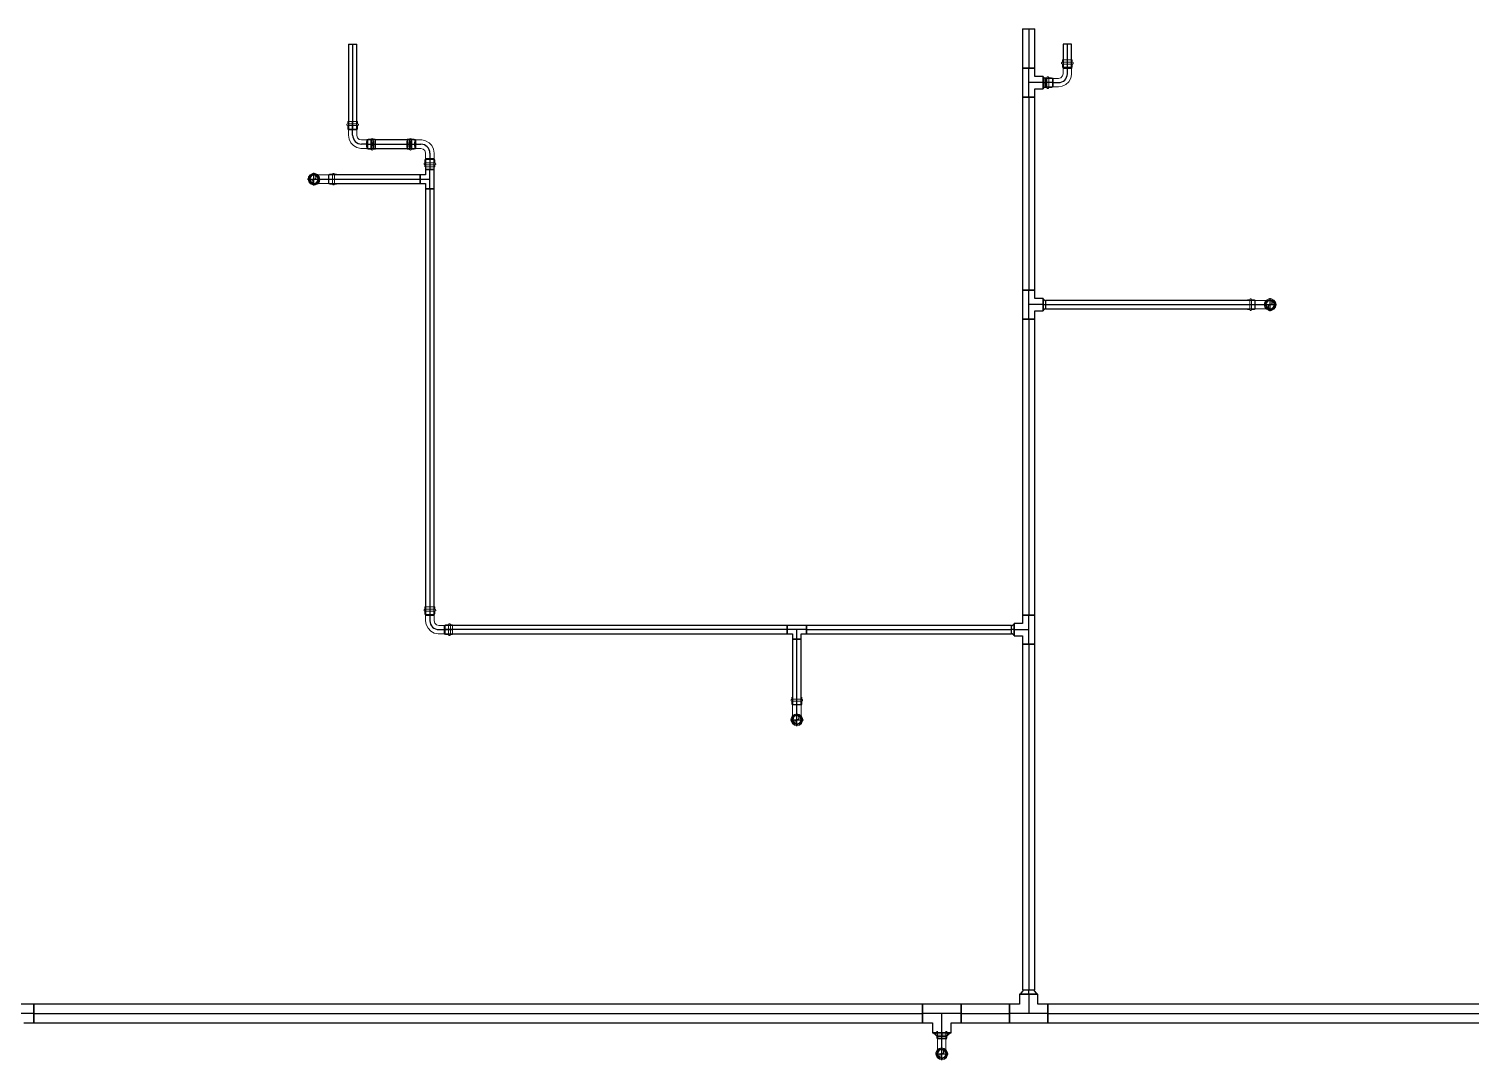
# Model space of a CAD drawing. Header units: inches. Extents: x -3326 to -5, y 8 to 1238.
# Drawn here: x -2577.8 to -2353.8, y 318.7 to 479 of the extents above; entities that cross this region are included whole.
import ezdxf

# ---------------------------------------------------------------- set-up
doc = ezdxf.new("R2010")
doc.units = ezdxf.units.IN
doc.header["$MEASUREMENT"] = 0
doc.layers.add('P-PIPE', color=3, linetype='Continuous', lineweight=9)
doc.layers.add('X - REF - FP', color=7, linetype='Continuous', true_color=0xb90000)

# ---------------------------------------------------------------- blocks, each defined once
blk = doc.blocks.new('Victaulic-VicPress316-Elbow 90-45deg Style P568_P571 - Standard-V1-THIRD LEVEL')
at = {"layer": 'P-PIPE'}
for p, q in [((-0.77, 3.52), (-0.77, 3.18)), ((0.77, 3.52), (-0.77, 3.52)), ((-0.77, 3.52), (0.77, 3.52)), ((-0.77, 3.18), (0.77, 3.18)), ((0.77, 3.18), (-0.77, 3.18)), ((-0.77, 2.89), (-0.77, 2.44)), ((-0.77, 2.89), (0.77, 2.89)), ((0.77, 2.89), (-0.77, 2.89)), ((-0.66, 3.52), (-0.66, 2.22)), ((-0.66, 3.52), (0.66, 3.52)), ((0.66, 3.52), (-0.66, 3.52)), ((-0.66, 2.33), (-0.66, 1.39)), ((0, 2.33), (-0.66, 2.33)), ((-0.66, 2.33), (0, 2.33)), ((0, 2.33), (0.66, 2.33)), ((0.66, 2.33), (0, 2.33)), ((0, 1.39), (0, 2.33)), ((0.66, 2.22), (0.66, 3.52)), ((0.66, 1.39), (0.66, 2.33)), ((0.77, 3.18), (0.77, 3.52)), ((0.77, 2.44), (0.77, 2.89)), ((-3.18, 0.77), (-3.52, 0.77)), ((-3.52, 0.77), (-3.52, -0.77)), ((-3.52, -0.77), (-3.52, 0.77)), ((-2.22, 0.66), (-3.52, 0.66)), ((-3.52, -0.66), (-3.52, 0.66)), ((-3.52, 0.66), (-3.52, -0.66)), ((-3.18, -0.77), (-3.18, 0.77)), ((-3.18, 0.77), (-3.18, -0.77)), ((-2.44, 0.77), (-2.89, 0.77)), ((-2.89, -0.77), (-2.89, 0.77)), ((-2.89, 0.77), (-2.89, -0.77)), ((-1.39, 0.66), (-2.33, 0.66)), ((-2.33, 0), (-2.33, 0.66)), ((-2.33, 0.66), (-2.33, 0)), ((-2.22, -0.66), (-2.22, 0.66)), ((-2.22, 0.66), (-2.22, -0.66)), ((-0.66, 2.22), (0.66, 2.22)), ((0.66, 2.22), (-0.66, 2.22)), ((-3.52, -0.66), (-2.22, -0.66)), ((-3.52, -0.77), (-3.18, -0.77)), ((-2.89, -0.77), (-2.44, -0.77)), ((-2.33, 0), (-2.33, -0.66)), ((-2.33, -0.66), (-2.33, 0)), ((-1.39, 0), (-2.33, 0)), ((-2.33, -0.66), (-1.39, -0.66))]:
    blk.add_line(p, q, dxfattribs=at)
at = {"layer": 'P-PIPE', "flags": 128}
for points in [[(-0.77, 2.89), (-0.89, 2.96), (-0.9, 3.1), (-0.79, 3.18), (-0.77, 3.18)], [(0.77, 3.18), (0.67, 3.18), (0.42, 3.18), (0.07, 3.18), (-0.3, 3.18), (-0.6, 3.18), (-0.75, 3.18), (-0.77, 3.18)], [(-0.77, 3.18), (-0.67, 3.18), (-0.42, 3.18), (-0.07, 3.18), (0.3, 3.18), (0.6, 3.18), (0.75, 3.18), (0.77, 3.18)], [(-0.77, 2.89), (-0.67, 2.89), (-0.42, 2.89), (-0.07, 2.89), (0.3, 2.89), (0.6, 2.89), (0.75, 2.89), (0.77, 2.89)], [(0.77, 2.89), (0.67, 2.89), (0.42, 2.89), (0.07, 2.89), (-0.3, 2.89), (-0.6, 2.89), (-0.75, 2.89), (-0.77, 2.89)], [(-0.66, 2.22), (-0.77, 2.41), (-0.77, 2.44)], [(0.77, 2.44), (0.68, 2.24), (0.66, 2.22)], [(0.77, 3.18), (0.89, 3.11), (0.9, 2.98), (0.79, 2.89), (0.77, 2.89)], [(-3.18, 0.77), (-3.11, 0.89), (-2.98, 0.9), (-2.89, 0.79), (-2.89, 0.77)], [(-3.18, 0.77), (-3.18, 0.67), (-3.18, 0.42), (-3.18, 0.07), (-3.18, -0.3), (-3.18, -0.6), (-3.18, -0.75), (-3.18, -0.77)], [(-3.18, -0.77), (-3.18, -0.67), (-3.18, -0.42), (-3.18, -0.07), (-3.18, 0.3), (-3.18, 0.6), (-3.18, 0.75), (-3.18, 0.77)], [(-2.89, -0.77), (-2.89, -0.67), (-2.89, -0.42), (-2.89, -0.07), (-2.89, 0.3), (-2.89, 0.6), (-2.89, 0.75), (-2.89, 0.77)], [(-2.89, 0.77), (-2.89, 0.67), (-2.89, 0.42), (-2.89, 0.07), (-2.89, -0.3), (-2.89, -0.6), (-2.89, -0.75), (-2.89, -0.77)], [(-2.44, 0.77), (-2.24, 0.68), (-2.22, 0.66)], [(-0.66, 1.39), (-0.75, 1.04), (-1, 0.77), (-1.35, 0.66), (-1.39, 0.66)], [(-1.39, -0.66), (-0.78, -0.56), (-0.23, -0.29), (0.22, 0.13), (0.53, 0.67), (0.65, 1.27), (0.66, 1.39)], [(-2.89, -0.77), (-2.96, -0.89), (-3.1, -0.9), (-3.18, -0.79), (-3.18, -0.77)], [(-2.22, -0.66), (-2.41, -0.77), (-2.44, -0.77)]]:
    blk.add_lwpolyline(points, dxfattribs=at)
at = {"layer": 'P-PIPE'}
blk.add_arc((-1.39, 1.39), 1.39, 270, 0, dxfattribs=at)
blk = doc.blocks.new('Victaulic-VicPress316-Elbow 90-45deg Style P568_P571 - Standard-523083-THIRD LEVEL')
at = {"layer": 'P-PIPE'}
for p, q in [((-3177.63, 1234.85), (-3177.63, 1234.85)), ((-3177.63, 1233.46), (-3177.63, 1234.85)), ((-3178.39, 1232.42), (-3178.39, 1231.96)), ((-3178.28, 1233.46), (-3178.28, 1232.52)), ((-3178.28, 1232.63), (-3178.28, 1231.33)), ((-3178.28, 1232.52), (-3177.63, 1232.52)), ((-3177.63, 1232.52), (-3178.28, 1232.52)), ((-3177.63, 1233.46), (-3177.63, 1232.52)), ((-3177.63, 1232.63), (-3177.63, 1232.63)), ((-3177.63, 1232.63), (-3177.63, 1232.63)), ((-3177.63, 1232.52), (-3176.97, 1232.52)), ((-3176.97, 1232.52), (-3177.63, 1232.52)), ((-3176.97, 1232.52), (-3176.97, 1233.46)), ((-3176.97, 1231.33), (-3176.97, 1232.63)), ((-3176.86, 1231.96), (-3176.86, 1232.42)), ((-3178.39, 1231.67), (-3178.39, 1231.33)), ((-3177.63, 1231.96), (-3177.63, 1231.96)), ((-3177.63, 1231.96), (-3177.63, 1231.96)), ((-3177.63, 1231.67), (-3177.63, 1231.67)), ((-3177.63, 1231.67), (-3177.63, 1231.67)), ((-3177.63, 1231.33), (-3177.63, 1231.33)), ((-3177.63, 1231.33), (-3177.63, 1231.33)), ((-3177.63, 1231.33), (-3177.63, 1231.33)), ((-3177.63, 1231.33), (-3177.63, 1231.33)), ((-3176.86, 1231.33), (-3176.86, 1231.67))]:
    blk.add_line(p, q, dxfattribs=at)
at = {"layer": 'P-PIPE', "flags": 128}
for points in [[(-3177.63, 1235.77), (-3178.02, 1235.67), (-3178.34, 1235.42), (-3178.52, 1235.05), (-3178.51, 1234.64), (-3178.32, 1234.27), (-3178, 1234.02), (-3177.63, 1233.94)], [(-3177.63, 1235.62), (-3177.99, 1235.53), (-3178.27, 1235.28), (-3178.39, 1234.92), (-3178.33, 1234.55), (-3178.1, 1234.25), (-3177.76, 1234.1), (-3177.63, 1234.09)], [(-3178.28, 1234.85), (-3178.28, 1234.76), (-3178.28, 1234.5), (-3178.28, 1234.09), (-3178.28, 1233.61), (-3178.28, 1233.46)], [(-3177.63, 1233.94), (-3177.23, 1234.04), (-3176.91, 1234.29), (-3176.73, 1234.66), (-3176.74, 1235.07), (-3176.93, 1235.44), (-3177.25, 1235.69), (-3177.63, 1235.77)], [(-3177.63, 1234.09), (-3177.26, 1234.18), (-3176.98, 1234.43), (-3176.86, 1234.79), (-3176.92, 1235.16), (-3177.15, 1235.46), (-3177.49, 1235.61), (-3177.63, 1235.62)], [(-3176.97, 1233.46), (-3176.97, 1233.96), (-3176.97, 1234.39), (-3176.97, 1234.7), (-3176.97, 1234.85), (-3176.97, 1234.85)], [(-3178.39, 1232.42), (-3178.3, 1232.62), (-3178.28, 1232.63)], [(-3176.97, 1232.63), (-3176.86, 1232.44), (-3176.86, 1232.42)], [(-3178.39, 1231.67), (-3178.51, 1231.74), (-3178.52, 1231.88), (-3178.41, 1231.96), (-3178.39, 1231.96)], [(-3178.39, 1231.96), (-3178.3, 1231.96), (-3178.05, 1231.96), (-3177.69, 1231.96), (-3177.63, 1231.96)], [(-3177.63, 1231.96), (-3177.99, 1231.96), (-3178.27, 1231.96), (-3178.39, 1231.96), (-3178.39, 1231.96)], [(-3178.39, 1231.67), (-3178.3, 1231.67), (-3178.05, 1231.67), (-3177.69, 1231.67), (-3177.63, 1231.67)], [(-3177.63, 1231.67), (-3177.99, 1231.67), (-3178.27, 1231.67), (-3178.39, 1231.67), (-3178.39, 1231.67)], [(-3176.86, 1231.96), (-3176.95, 1231.96), (-3177.2, 1231.96), (-3177.56, 1231.96), (-3177.63, 1231.96)], [(-3177.63, 1231.96), (-3177.26, 1231.96), (-3176.98, 1231.96), (-3176.86, 1231.96), (-3176.86, 1231.96)], [(-3176.86, 1231.67), (-3176.95, 1231.67), (-3177.2, 1231.67), (-3177.56, 1231.67), (-3177.63, 1231.67)], [(-3177.63, 1231.67), (-3177.26, 1231.67), (-3176.98, 1231.67), (-3176.86, 1231.67), (-3176.86, 1231.67)], [(-3176.86, 1231.96), (-3176.74, 1231.9), (-3176.73, 1231.76), (-3176.84, 1231.67), (-3176.86, 1231.67)]]:
    blk.add_lwpolyline(points, dxfattribs=at)
at = {"layer": 'P-PIPE'}
for radius, start, end in [(0.766, 90, 270), (0.766, 90, 270), (0.766, 90, 270), (0.658, 90, 270), (0.657, 90, 270), (0.658, 90, 180), (0.658, 180, 270), (0.767, 270, 90), (0.767, 270, 90), (0.767, 270, 90), (0.658, 270, 90), (0.658, 270, 90), (0.658, 0, 90), (0.658, 270, 0)]:
    blk.add_arc((-3177.63, 1234.85), radius, start, end, dxfattribs=at)
blk = doc.blocks.new('Victaulic-VicPress316-Elbow 90-45deg Style P568_P571 - Standard-V2-THIRD LEVEL')
at = {"layer": 'P-PIPE'}
for p, q in [((-3203.05, 732.49), (-3203.05, 732.49)), ((-3203.05, 732.49), (-3203.05, 731.1)), ((-3203.7, 731.1), (-3203.7, 730.16)), ((-3203.7, 730.27), (-3203.7, 728.97)), ((-3203.05, 731.1), (-3203.05, 730.16)), ((-3203.05, 730.27), (-3203.05, 730.27)), ((-3203.05, 730.27), (-3203.05, 730.27)), ((-3202.39, 730.16), (-3202.39, 731.1)), ((-3202.39, 728.97), (-3202.39, 730.27)), ((-3203.81, 730.05), (-3203.81, 729.6)), ((-3203.81, 729.31), (-3203.81, 728.97)), ((-3203.05, 730.16), (-3203.7, 730.16)), ((-3203.7, 730.16), (-3203.05, 730.16)), ((-3202.39, 730.16), (-3203.05, 730.16)), ((-3203.05, 730.16), (-3202.39, 730.16)), ((-3203.05, 729.6), (-3203.05, 729.6)), ((-3203.05, 729.6), (-3203.05, 729.6)), ((-3203.05, 729.31), (-3203.05, 729.31)), ((-3203.05, 729.31), (-3203.05, 729.31)), ((-3203.05, 728.97), (-3203.05, 728.97)), ((-3203.05, 728.97), (-3203.05, 728.97)), ((-3203.05, 728.97), (-3203.05, 728.97)), ((-3203.05, 728.97), (-3203.05, 728.97)), ((-3202.28, 729.6), (-3202.28, 730.05)), ((-3202.28, 728.97), (-3202.28, 729.31))]:
    blk.add_line(p, q, dxfattribs=at)
at = {"layer": 'P-PIPE', "flags": 128}
for points in [[(-3203.05, 733.4), (-3203.45, 733.31), (-3203.76, 733.05), (-3203.94, 732.68), (-3203.93, 732.27), (-3203.75, 731.91), (-3203.42, 731.66), (-3203.05, 731.58)], [(-3203.05, 733.26), (-3203.41, 733.16), (-3203.69, 732.91), (-3203.81, 732.56), (-3203.75, 732.19), (-3203.52, 731.89), (-3203.18, 731.74), (-3203.05, 731.72)], [(-3203.7, 732.49), (-3203.7, 732.4), (-3203.7, 732.13), (-3203.7, 731.73), (-3203.7, 731.24), (-3203.7, 731.1)], [(-3203.05, 731.58), (-3202.65, 731.67), (-3202.33, 731.93), (-3202.15, 732.3), (-3202.16, 732.71), (-3202.35, 733.07), (-3202.67, 733.32), (-3203.05, 733.4)], [(-3203.05, 731.72), (-3202.68, 731.82), (-3202.41, 732.07), (-3202.28, 732.42), (-3202.34, 732.79), (-3202.57, 733.09), (-3202.91, 733.24), (-3203.05, 733.26)], [(-3202.39, 731.1), (-3202.39, 731.6), (-3202.39, 732.03), (-3202.39, 732.34), (-3202.39, 732.48), (-3202.39, 732.49)], [(-3203.81, 730.05), (-3203.72, 730.25), (-3203.7, 730.27)], [(-3202.39, 730.27), (-3202.28, 730.08), (-3202.28, 730.05)], [(-3203.81, 729.31), (-3203.93, 729.38), (-3203.94, 729.51), (-3203.83, 729.6), (-3203.81, 729.6)], [(-3203.81, 729.6), (-3203.72, 729.6), (-3203.47, 729.6), (-3203.11, 729.6), (-3203.05, 729.6)], [(-3203.05, 729.6), (-3203.41, 729.6), (-3203.69, 729.6), (-3203.81, 729.6), (-3203.81, 729.6)], [(-3203.81, 729.31), (-3203.72, 729.31), (-3203.47, 729.31), (-3203.11, 729.31), (-3203.05, 729.31)], [(-3203.05, 729.31), (-3203.41, 729.31), (-3203.69, 729.31), (-3203.81, 729.31), (-3203.81, 729.31)], [(-3202.28, 729.6), (-3202.37, 729.6), (-3202.62, 729.6), (-3202.98, 729.6), (-3203.05, 729.6)], [(-3203.05, 729.6), (-3202.68, 729.6), (-3202.41, 729.6), (-3202.28, 729.6), (-3202.28, 729.6)], [(-3202.28, 729.31), (-3202.37, 729.31), (-3202.62, 729.31), (-3202.98, 729.31), (-3203.05, 729.31)], [(-3203.05, 729.31), (-3202.68, 729.31), (-3202.41, 729.31), (-3202.28, 729.31), (-3202.28, 729.31)], [(-3202.28, 729.6), (-3202.16, 729.53), (-3202.15, 729.39), (-3202.26, 729.31), (-3202.28, 729.31)]]:
    blk.add_lwpolyline(points, dxfattribs=at)
at = {"layer": 'P-PIPE'}
for radius, start, end in [(0.767, 90, 270), (0.767, 90, 270), (0.767, 90, 270), (0.658, 90, 270), (0.658, 90, 270), (0.658, 90, 180), (0.658, 180, 270), (0.766, 270, 90), (0.766, 270, 90), (0.766, 270, 90), (0.658, 270, 90), (0.657, 270, 90), (0.658, 0, 90), (0.658, 270, 0)]:
    blk.add_arc((-3203.05, 732.49), radius, start, end, dxfattribs=at)
blk = doc.blocks.new('Victaulic-VicPress316-Elbow 90-45deg Style P568_P571 - Standard-1244383-THIRD LEVEL')
at = {"layer": 'P-PIPE'}
for p, q in [((-2533.5, 455.64), (-2533.5, 455.64)), ((-2533.5, 455.64), (-2532.11, 455.64)), ((-2531.17, 456.29), (-2532.11, 456.29)), ((-2532.11, 455.64), (-2531.17, 455.64)), ((-2532.11, 454.98), (-2531.17, 454.98)), ((-2529.98, 456.29), (-2531.28, 456.29)), ((-2531.28, 455.64), (-2531.28, 455.64)), ((-2531.28, 455.64), (-2531.28, 455.64)), ((-2531.28, 454.98), (-2529.98, 454.98)), ((-2531.17, 455.64), (-2531.17, 456.29)), ((-2531.17, 456.29), (-2531.17, 455.64)), ((-2531.17, 454.98), (-2531.17, 455.64)), ((-2531.17, 455.64), (-2531.17, 454.98)), ((-2530.61, 456.4), (-2531.06, 456.4)), ((-2531.06, 454.87), (-2530.61, 454.87)), ((-2530.61, 455.64), (-2530.61, 455.64)), ((-2530.61, 455.64), (-2530.61, 455.64)), ((-2529.98, 456.4), (-2530.32, 456.4)), ((-2530.32, 455.64), (-2530.32, 455.64)), ((-2530.32, 455.64), (-2530.32, 455.64)), ((-2530.32, 454.87), (-2529.98, 454.87)), ((-2529.98, 455.64), (-2529.98, 455.64)), ((-2529.98, 455.64), (-2529.98, 455.64)), ((-2529.98, 455.64), (-2529.98, 455.64)), ((-2529.98, 455.64), (-2529.98, 455.64))]:
    blk.add_line(p, q, dxfattribs=at)
at = {"layer": 'P-PIPE', "flags": 128}
for points in [[(-2532.59, 455.64), (-2532.68, 456.03), (-2532.94, 456.35), (-2533.31, 456.53), (-2533.72, 456.52), (-2534.08, 456.33), (-2534.33, 456.01), (-2534.41, 455.64)], [(-2534.41, 455.64), (-2534.32, 455.24), (-2534.06, 454.92), (-2533.69, 454.74), (-2533.28, 454.75), (-2532.92, 454.94), (-2532.67, 455.26), (-2532.59, 455.64)], [(-2532.73, 455.64), (-2532.83, 456), (-2533.08, 456.28), (-2533.43, 456.4), (-2533.8, 456.34), (-2534.1, 456.11), (-2534.25, 455.77), (-2534.27, 455.64)], [(-2534.27, 455.64), (-2534.17, 455.27), (-2533.92, 454.99), (-2533.57, 454.87), (-2533.2, 454.93), (-2532.9, 455.16), (-2532.75, 455.5), (-2532.73, 455.64)], [(-2532.11, 456.29), (-2532.61, 456.29), (-2533.04, 456.29), (-2533.35, 456.29), (-2533.49, 456.29), (-2533.5, 456.29)], [(-2533.5, 454.98), (-2533.41, 454.98), (-2533.14, 454.98), (-2532.74, 454.98), (-2532.25, 454.98), (-2532.11, 454.98)], [(-2531.28, 456.29), (-2531.09, 456.4), (-2531.06, 456.4)], [(-2531.06, 454.87), (-2531.26, 454.96), (-2531.28, 454.98)], [(-2530.61, 456.4), (-2530.54, 456.52), (-2530.4, 456.53), (-2530.32, 456.42), (-2530.32, 456.4)], [(-2530.61, 456.4), (-2530.61, 456.31), (-2530.61, 456.06), (-2530.61, 455.7), (-2530.61, 455.64)], [(-2530.61, 455.64), (-2530.61, 456), (-2530.61, 456.28), (-2530.61, 456.4), (-2530.61, 456.4)], [(-2530.61, 454.87), (-2530.61, 454.96), (-2530.61, 455.21), (-2530.61, 455.57), (-2530.61, 455.64)], [(-2530.61, 455.64), (-2530.61, 455.27), (-2530.61, 454.99), (-2530.61, 454.87), (-2530.61, 454.87)], [(-2530.32, 454.87), (-2530.39, 454.75), (-2530.52, 454.74), (-2530.61, 454.85), (-2530.61, 454.87)], [(-2530.32, 456.4), (-2530.32, 456.31), (-2530.32, 456.06), (-2530.32, 455.7), (-2530.32, 455.64)], [(-2530.32, 455.64), (-2530.32, 456), (-2530.32, 456.28), (-2530.32, 456.4), (-2530.32, 456.4)], [(-2530.32, 454.87), (-2530.32, 454.96), (-2530.32, 455.21), (-2530.32, 455.57), (-2530.32, 455.64)], [(-2530.32, 455.64), (-2530.32, 455.27), (-2530.32, 454.99), (-2530.32, 454.87), (-2530.32, 454.87)]]:
    blk.add_lwpolyline(points, dxfattribs=at)
at = {"layer": 'P-PIPE'}
for radius, start, end in [(0.767, 0, 180), (0.767, 0, 180), (0.767, 0, 180), (0.767, 180, 0), (0.767, 180, 0), (0.767, 180, 0), (0.658, 0, 180), (0.658, 0, 180), (0.658, 90, 180), (0.658, 180, 0), (0.658, 180, 0), (0.658, 180, 270), (0.658, 0, 90), (0.658, 270, 0)]:
    blk.add_arc((-2533.5, 455.64), radius, start, end, dxfattribs=at)
blk = doc.blocks.new('Victaulic-VicPress316-Elbow 90-45deg Style P568_P571 - Standard-V5-THIRD LEVEL')
at = {"layer": 'P-PIPE'}
for p, q in [((-2528.27, 464.59), (-2528.27, 464.25)), ((-2528.27, 464.25), (-2528.26, 464.25)), ((-2528.26, 463.96), (-2528.27, 463.96)), ((-2528.27, 463.96), (-2528.27, 463.51)), ((-2526.74, 464.59), (-2528.26, 464.59)), ((-2528.26, 464.59), (-2526.74, 464.59)), ((-2528.26, 464.25), (-2526.74, 464.25)), ((-2526.74, 464.25), (-2528.26, 464.25)), ((-2528.26, 463.96), (-2526.74, 463.96)), ((-2526.74, 463.96), (-2528.26, 463.96)), ((-2528.16, 464.59), (-2528.16, 463.29)), ((-2528.16, 464.59), (-2526.84, 464.59)), ((-2526.84, 464.59), (-2528.16, 464.59)), ((-2526.84, 463.29), (-2526.84, 464.59)), ((-2526.73, 464.25), (-2526.74, 464.25)), ((-2526.74, 463.96), (-2526.73, 463.96)), ((-2526.73, 464.25), (-2526.73, 464.59)), ((-2526.73, 463.51), (-2526.73, 463.96)), ((-2528.16, 463.4), (-2528.16, 462.47)), ((-2527.45, 463.4), (-2528.16, 463.4)), ((-2528.16, 463.4), (-2527.55, 463.4)), ((-2528.16, 463.29), (-2526.84, 463.29)), ((-2526.84, 463.29), (-2528.16, 463.29)), ((-2527.55, 463.4), (-2526.84, 463.4)), ((-2527.5, 462.47), (-2527.5, 463.4)), ((-2526.84, 463.4), (-2527.45, 463.4)), ((-2526.84, 462.47), (-2526.84, 463.4)), ((-2525.18, 461.73), (-2526.11, 461.73)), ((-2523.99, 461.73), (-2525.29, 461.73)), ((-2524.62, 461.84), (-2525.07, 461.84)), ((-2523.99, 461.84), (-2524.33, 461.84)), ((-2526.11, 461.07), (-2525.18, 461.07)), ((-2526.11, 460.42), (-2525.18, 460.42)), ((-2525.29, 460.42), (-2523.99, 460.42)), ((-2525.07, 460.31), (-2524.62, 460.31)), ((-2524.33, 460.31), (-2523.99, 460.31))]:
    blk.add_line(p, q, dxfattribs=at)
at = {"layer": 'P-PIPE', "flags": 128}
for points in [[(-2528.27, 463.96), (-2528.39, 464.03), (-2528.4, 464.17), (-2528.29, 464.25), (-2528.27, 464.25)], [(-2526.74, 464.25), (-2526.86, 464.25), (-2527.13, 464.25), (-2527.5, 464.25), (-2527.86, 464.25), (-2528.14, 464.25), (-2528.26, 464.25), (-2528.27, 464.25)], [(-2528.27, 463.96), (-2528.17, 463.96), (-2527.92, 463.96), (-2527.57, 463.96), (-2527.2, 463.96), (-2526.9, 463.96), (-2526.75, 463.96), (-2526.74, 463.96)], [(-2528.26, 464.25), (-2528.14, 464.25), (-2527.87, 464.25), (-2527.5, 464.25), (-2527.14, 464.25), (-2526.86, 464.25), (-2526.74, 464.25), (-2526.73, 464.25)], [(-2526.73, 463.96), (-2526.83, 463.96), (-2527.08, 463.96), (-2527.43, 463.96), (-2527.8, 463.96), (-2528.1, 463.96), (-2528.25, 463.96), (-2528.26, 463.96)], [(-2526.73, 464.25), (-2526.61, 464.19), (-2526.6, 464.05), (-2526.71, 463.96), (-2526.73, 463.96)], [(-2528.16, 463.29), (-2528.27, 463.48), (-2528.27, 463.51)], [(-2528.16, 462.47), (-2528.06, 461.85), (-2527.79, 461.3), (-2527.37, 460.85), (-2526.83, 460.55), (-2526.23, 460.42), (-2526.11, 460.42)], [(-2526.73, 463.51), (-2526.82, 463.31), (-2526.84, 463.29)], [(-2526.11, 461.73), (-2526.46, 461.82), (-2526.73, 462.07), (-2526.84, 462.42), (-2526.84, 462.47)], [(-2525.07, 461.84), (-2525.25, 461.78), (-2525.29, 461.73)], [(-2524.47, 461.98), (-2524.59, 461.93), (-2524.63, 461.86), (-2524.65, 461.76), (-2524.67, 461.57), (-2524.68, 461.26), (-2524.68, 460.89), (-2524.67, 460.59), (-2524.65, 460.4), (-2524.64, 460.31), (-2524.62, 460.27), (-2524.6, 460.23), (-2524.47, 460.16)], [(-2524.47, 460.16), (-2524.36, 460.21), (-2524.32, 460.29), (-2524.3, 460.39), (-2524.28, 460.58), (-2524.27, 460.88), (-2524.27, 461.26), (-2524.28, 461.56), (-2524.3, 461.74), (-2524.31, 461.84), (-2524.32, 461.87), (-2524.35, 461.92), (-2524.47, 461.98)], [(-2525.07, 460.31), (-2525.25, 460.37), (-2525.29, 460.42)]]:
    blk.add_lwpolyline(points, dxfattribs=at)
at = {"layer": 'P-PIPE'}
for centre, major_axis, ratio, start_param, end_param in [((-2526.11, 462.47), (0, 1.39), 0.996546, 1.570796, 3.141593), ((-2525.29, 461.07), (0, 0.657), 0.083045, 0, 3.141593), ((-2525.29, 461.07), (0, 0.658), 0.083045, 3.141593, 6.283185), ((-2525.18, 461.07), (0, 0.658), 0.083045, 0, 1.570796), ((-2525.18, 461.07), (0, 0.658), 0.083045, 4.712389, 6.283185), ((-2524.62, 461.07), (0, 0.766), 0.083045, 0, 3.141593), ((-2524.62, 461.07), (0, 0.767), 0.083045, 3.141593, 6.283185), ((-2524.33, 461.07), (0, 0.766), 0.083045, 0, 3.141593), ((-2524.33, 461.07), (0, 0.767), 0.083045, 3.141593, 6.283185), ((-2523.99, 461.07), (0, 0.767), 0.083045, 0, 3.141593), ((-2523.99, 461.07), (0, 0.657), 0.083045, 0, 3.141593), ((-2523.99, 461.07), (0, 0.766), 0.083045, 3.141593, 6.283185), ((-2523.99, 461.07), (0, 0.658), 0.083045, 3.141593, 6.283185), ((-2525.18, 461.07), (0, 0.657), 0.083045, 1.570796, 3.141593), ((-2525.18, 461.07), (0, 0.657), 0.083045, 3.141593, 4.712389)]:
    blk.add_ellipse(centre, major_axis=major_axis, ratio=ratio, start_param=start_param, end_param=end_param, dxfattribs=at)
blk = doc.blocks.new('Victaulic-VicPress316-Elbow 90-45deg Style P568_P571 - Standard-V6-THIRD LEVEL')
at = {"layer": 'P-PIPE'}
for p, q in [((-2518.67, 461.84), (-2519.01, 461.84)), ((-2517.71, 461.73), (-2519.01, 461.73)), ((-2517.93, 461.84), (-2518.38, 461.84)), ((-2516.89, 461.73), (-2517.82, 461.73)), ((-2519.01, 460.42), (-2517.71, 460.42)), ((-2519.01, 460.31), (-2518.67, 460.31)), ((-2518.38, 460.31), (-2517.93, 460.31)), ((-2516.89, 461.07), (-2517.82, 461.07)), ((-2517.82, 460.42), (-2516.89, 460.42)), ((-2516.16, 459.68), (-2516.16, 458.74)), ((-2515.5, 459.68), (-2515.5, 458.74)), ((-2514.84, 458.74), (-2514.84, 459.68)), ((-2516.27, 458.63), (-2516.27, 458.18)), ((-2516.27, 458.18), (-2516.26, 458.18)), ((-2516.27, 457.89), (-2516.27, 457.55)), ((-2516.26, 457.89), (-2516.27, 457.89)), ((-2514.74, 458.18), (-2516.26, 458.18)), ((-2516.26, 458.18), (-2514.74, 458.18)), ((-2514.74, 457.89), (-2516.26, 457.89)), ((-2516.26, 457.89), (-2514.74, 457.89)), ((-2516.26, 457.55), (-2514.74, 457.55)), ((-2514.74, 457.55), (-2516.26, 457.55)), ((-2516.16, 458.85), (-2516.16, 457.55)), ((-2514.84, 458.85), (-2516.16, 458.85)), ((-2516.16, 458.85), (-2514.84, 458.85)), ((-2515.55, 458.74), (-2516.16, 458.74)), ((-2516.16, 458.74), (-2515.45, 458.74)), ((-2514.84, 457.55), (-2516.16, 457.55)), ((-2516.16, 457.55), (-2514.84, 457.55)), ((-2514.84, 458.74), (-2515.55, 458.74)), ((-2515.45, 458.74), (-2514.84, 458.74)), ((-2514.84, 457.55), (-2514.84, 458.85)), ((-2514.73, 458.18), (-2514.74, 458.18)), ((-2514.74, 457.89), (-2514.73, 457.89)), ((-2514.73, 458.18), (-2514.73, 458.63)), ((-2514.73, 457.55), (-2514.73, 457.89))]:
    blk.add_line(p, q, dxfattribs=at)
at = {"layer": 'P-PIPE', "flags": 128}
for points in [[(-2518.53, 461.98), (-2518.64, 461.93), (-2518.68, 461.86), (-2518.7, 461.76), (-2518.72, 461.57), (-2518.73, 461.26), (-2518.73, 460.89), (-2518.72, 460.59), (-2518.7, 460.4), (-2518.69, 460.31), (-2518.68, 460.27), (-2518.65, 460.23), (-2518.53, 460.16)], [(-2518.53, 460.16), (-2518.41, 460.21), (-2518.37, 460.29), (-2518.35, 460.39), (-2518.33, 460.58), (-2518.32, 460.88), (-2518.32, 461.26), (-2518.33, 461.56), (-2518.35, 461.74), (-2518.36, 461.84), (-2518.38, 461.87), (-2518.4, 461.92), (-2518.53, 461.98)], [(-2517.93, 461.84), (-2517.75, 461.78), (-2517.71, 461.73)], [(-2514.84, 459.68), (-2514.94, 460.29), (-2515.21, 460.85), (-2515.63, 461.29), (-2516.17, 461.6), (-2516.77, 461.73), (-2516.89, 461.73)], [(-2517.93, 460.31), (-2517.75, 460.37), (-2517.71, 460.42)], [(-2516.89, 460.42), (-2516.54, 460.32), (-2516.27, 460.07), (-2516.16, 459.72), (-2516.16, 459.68)], [(-2516.27, 457.89), (-2516.39, 457.96), (-2516.4, 458.1), (-2516.29, 458.18), (-2516.27, 458.18)], [(-2516.27, 458.63), (-2516.18, 458.83), (-2516.16, 458.85)], [(-2514.74, 458.18), (-2514.86, 458.18), (-2515.13, 458.18), (-2515.5, 458.18), (-2515.86, 458.18), (-2516.14, 458.18), (-2516.26, 458.18), (-2516.27, 458.18)], [(-2516.27, 457.89), (-2516.17, 457.89), (-2515.92, 457.89), (-2515.57, 457.89), (-2515.2, 457.89), (-2514.9, 457.89), (-2514.75, 457.89), (-2514.74, 457.89)], [(-2516.26, 458.18), (-2516.14, 458.18), (-2515.87, 458.18), (-2515.5, 458.18), (-2515.14, 458.18), (-2514.86, 458.18), (-2514.74, 458.18), (-2514.73, 458.18)], [(-2514.73, 457.89), (-2514.83, 457.89), (-2515.08, 457.89), (-2515.43, 457.89), (-2515.8, 457.89), (-2516.1, 457.89), (-2516.25, 457.89), (-2516.26, 457.89)], [(-2514.84, 458.85), (-2514.73, 458.66), (-2514.73, 458.63)], [(-2514.73, 458.18), (-2514.61, 458.12), (-2514.6, 457.98), (-2514.71, 457.89), (-2514.73, 457.89)]]:
    blk.add_lwpolyline(points, dxfattribs=at)
at = {"layer": 'P-PIPE'}
for centre, major_axis, ratio, start_param, end_param in [((-2519.01, 461.07), (0, 0.767), 0.083045, 0, 3.141593), ((-2519.01, 461.07), (0, 0.658), 0.083045, 0, 3.141593), ((-2519.01, 461.07), (0, 0.766), 0.083045, 3.141593, 6.283185), ((-2519.01, 461.07), (0, 0.657), 0.083045, 3.141593, 6.283185), ((-2518.67, 461.07), (0, 0.766), 0.083045, 0, 3.141593), ((-2518.67, 461.07), (0, 0.767), 0.083045, 3.141593, 6.283185), ((-2518.38, 461.07), (0, 0.766), 0.083045, 0, 3.141593), ((-2518.38, 461.07), (0, 0.767), 0.083045, 3.141593, 6.283185), ((-2517.82, 461.07), (0, 0.658), 0.083045, 0, 1.570796), ((-2517.82, 461.07), (0, 0.658), 0.083045, 4.712389, 6.283185), ((-2517.71, 461.07), (0, 0.658), 0.083045, 0, 3.141593), ((-2517.71, 461.07), (0, 0.657), 0.083045, 3.141593, 6.283185), ((-2517.82, 461.07), (0, 0.657), 0.083045, 1.570796, 3.141593), ((-2517.82, 461.07), (0, 0.657), 0.083045, 3.141593, 4.712389), ((-2516.89, 459.68), (0, 1.39), 0.996546, 4.712389, 6.283185)]:
    blk.add_ellipse(centre, major_axis=major_axis, ratio=ratio, start_param=start_param, end_param=end_param, dxfattribs=at)

msp = doc.modelspace()

# ---------------------------------------------------------------- linework, layer by layer
at = {"layer": 'X - REF - FP'}
for p, q in [((-2423.45, 479), (-2423.45, 472.88)), ((-2423.45, 479), (-2421.55, 479)), ((-2422.5, 479), (-2422.5, 472.88)), ((-2422.5, 479), (-2422.5, 472.88)), ((-2421.55, 472.88), (-2421.55, 479)), ((-2528.16, 476.64), (-2528.16, 463.4)), ((-2528.16, 476.64), (-2526.84, 476.64)), ((-2527.5, 476.64), (-2527.5, 463.4)), ((-2527.5, 476.64), (-2527.5, 463.4)), ((-2526.84, 463.4), (-2526.84, 476.64)), ((-2417.16, 476.64), (-2417.16, 472.97)), ((-2415.84, 476.64), (-2417.16, 476.64)), ((-2416.5, 472.97), (-2416.5, 476.64)), ((-2416.5, 472.97), (-2416.5, 476.64)), ((-2415.84, 472.97), (-2415.84, 476.64)), ((-2423.45, 472.88), (-2423.45, 468.39)), ((-2421.55, 472.88), (-2423.45, 472.88)), ((-2423.45, 472.88), (-2421.55, 472.88)), ((-2423.45, 472.88), (-2421.55, 472.88)), ((-2422.5, 468.39), (-2422.5, 472.88)), ((-2421.55, 471.59), (-2421.55, 472.88)), ((-2415.84, 472.97), (-2417.16, 472.97)), ((-2416.5, 472.03), (-2416.5, 474.16)), ((-2416.5, 472.03), (-2416.5, 472.97)), ((-2420.26, 470.64), (-2422.5, 470.64)), ((-2420.26, 471.59), (-2421.55, 471.59)), ((-2420.26, 469.68), (-2420.26, 471.59)), ((-2420.26, 471.59), (-2420.26, 469.68)), ((-2419.85, 471.2), (-2420.26, 471.45)), ((-2420.26, 470.64), (-2419.85, 470.64)), ((-2418.83, 471.29), (-2419.85, 471.29)), ((-2419.85, 471.29), (-2419.85, 469.98)), ((-2418.83, 470.64), (-2419.85, 470.64)), ((-2418.83, 470.64), (-2419.85, 470.64)), ((-2418.83, 471.29), (-2418.83, 469.98)), ((-2418.83, 470.64), (-2417.89, 470.64)), ((-2421.55, 468.39), (-2423.45, 468.39)), ((-2423.45, 468.39), (-2421.55, 468.39)), ((-2423.45, 468.39), (-2423.45, 438.38)), ((-2423.45, 468.39), (-2421.55, 468.39)), ((-2422.5, 468.39), (-2422.5, 438.38)), ((-2422.5, 468.39), (-2422.5, 438.38)), ((-2421.55, 468.39), (-2421.55, 469.68)), ((-2421.55, 469.68), (-2420.26, 469.68)), ((-2421.55, 438.38), (-2421.55, 468.39)), ((-2420.26, 469.82), (-2419.85, 470.07)), ((-2419.85, 469.98), (-2418.83, 469.98)), ((-2527.5, 462.47), (-2527.5, 464.59)), ((-2528.16, 463.4), (-2526.84, 463.4)), ((-2527.5, 462.47), (-2527.5, 463.4)), ((-2517.82, 461.73), (-2525.18, 461.73)), ((-2525.18, 461.07), (-2526.11, 461.07)), ((-2525.18, 461.07), (-2517.82, 461.07)), ((-2525.18, 461.07), (-2517.82, 461.07)), ((-2525.18, 460.42), (-2517.82, 460.42)), ((-2517.82, 461.07), (-2516.89, 461.07)), ((-2515.5, 459.68), (-2515.5, 458.74)), ((-2515.5, 459.68), (-2515.5, 457.55)), ((-2516.16, 458.74), (-2516.16, 457.13)), ((-2516.16, 458.74), (-2514.84, 458.74)), ((-2516.16, 457.13), (-2516.16, 456.29)), ((-2516.16, 457.13), (-2514.84, 457.13)), ((-2514.84, 457.13), (-2516.16, 457.13)), ((-2516.16, 457.13), (-2514.84, 457.13)), ((-2515.5, 458.74), (-2515.5, 457.13)), ((-2515.5, 458.74), (-2515.5, 457.13)), ((-2515.5, 454.14), (-2515.5, 457.13)), ((-2514.84, 457.13), (-2514.84, 458.74)), ((-2514.84, 454.14), (-2514.84, 457.13)), ((-2534.5, 455.64), (-2532.5, 455.64)), ((-2533.5, 454.64), (-2533.5, 456.64)), ((-2533.5, 455.64), (-2532.11, 455.64)), ((-2532.11, 455.64), (-2531.17, 455.64)), ((-2532.11, 455.64), (-2529.98, 455.64)), ((-2517, 456.29), (-2531.17, 456.29)), ((-2531.17, 454.98), (-2531.17, 456.29)), ((-2531.17, 455.64), (-2517, 455.64)), ((-2531.17, 455.64), (-2517, 455.64)), ((-2531.17, 454.98), (-2517, 454.98)), ((-2517, 454.98), (-2517, 456.29)), ((-2516.16, 456.29), (-2517, 456.29)), ((-2517, 454.98), (-2517, 456.29)), ((-2517, 456.29), (-2517, 454.98)), ((-2517, 455.64), (-2515.5, 455.64)), ((-2517, 454.98), (-2516.16, 454.98)), ((-2516.16, 454.98), (-2516.16, 454.14)), ((-2516.16, 454.14), (-2516.16, 387.97)), ((-2516.16, 454.14), (-2514.84, 454.14)), ((-2516.16, 454.14), (-2514.84, 454.14)), ((-2514.84, 454.14), (-2516.16, 454.14)), ((-2515.5, 454.14), (-2515.5, 387.97)), ((-2515.5, 454.14), (-2515.5, 387.97)), ((-2514.84, 387.97), (-2514.84, 454.14)), ((-2423.45, 438.38), (-2423.45, 433.89)), ((-2421.55, 438.38), (-2423.45, 438.38)), ((-2423.45, 438.38), (-2421.55, 438.38)), ((-2423.45, 438.38), (-2421.55, 438.38)), ((-2422.5, 433.89), (-2422.5, 438.38)), ((-2421.55, 437.09), (-2421.55, 438.38)), ((-2420.26, 437.09), (-2421.55, 437.09)), ((-2420.26, 435.18), (-2420.26, 437.09)), ((-2420.26, 437.09), (-2420.26, 435.18)), ((-2419.85, 436.7), (-2420.26, 436.95)), ((-2385, 435.14), (-2385, 437.14)), ((-2420.26, 436.14), (-2422.5, 436.14)), ((-2421.55, 433.89), (-2421.55, 435.18)), ((-2421.55, 435.18), (-2420.26, 435.18)), ((-2420.26, 436.14), (-2419.85, 436.14)), ((-2420.26, 435.32), (-2419.85, 435.57)), ((-2387.33, 436.79), (-2419.85, 436.79)), ((-2419.85, 435.48), (-2419.85, 436.79)), ((-2419.85, 436.14), (-2387.33, 436.14)), ((-2419.85, 436.14), (-2387.33, 436.14)), ((-2419.85, 435.48), (-2387.33, 435.48)), ((-2387.33, 435.48), (-2387.33, 436.79)), ((-2387.33, 436.14), (-2386.39, 436.14)), ((-2386.39, 436.14), (-2385, 436.14)), ((-2386, 436.14), (-2384, 436.14)), ((-2421.55, 433.89), (-2423.45, 433.89)), ((-2423.45, 433.89), (-2421.55, 433.89)), ((-2423.45, 433.89), (-2423.45, 387.88)), ((-2423.45, 433.89), (-2421.55, 433.89)), ((-2422.5, 433.89), (-2422.5, 387.88)), ((-2422.5, 433.89), (-2422.5, 387.88)), ((-2421.55, 387.88), (-2421.55, 433.89)), ((-2516.16, 387.97), (-2514.84, 387.97)), ((-2515.5, 387.97), (-2515.5, 387.03)), ((-2423.45, 387.88), (-2423.45, 386.59)), ((-2423.45, 387.88), (-2421.55, 387.88)), ((-2421.55, 387.88), (-2423.45, 387.88)), ((-2423.45, 387.88), (-2421.55, 387.88)), ((-2422.5, 383.39), (-2422.5, 387.88)), ((-2421.55, 383.39), (-2421.55, 387.88)), ((-2514.11, 385.64), (-2513.17, 385.64)), ((-2514.11, 385.64), (-2511.98, 385.64)), ((-2460, 386.29), (-2513.17, 386.29)), ((-2513.17, 386.29), (-2513.17, 384.98)), ((-2460, 385.64), (-2513.17, 385.64)), ((-2460, 385.64), (-2513.17, 385.64)), ((-2457, 386.29), (-2460, 386.29)), ((-2460, 384.98), (-2460, 386.29)), ((-2460, 386.29), (-2460, 384.98)), ((-2460, 386.29), (-2460, 384.98)), ((-2457, 385.64), (-2460, 385.64)), ((-2458.5, 384.14), (-2458.5, 385.64)), ((-2425.15, 386.29), (-2457, 386.29)), ((-2457, 384.98), (-2457, 386.29)), ((-2457, 384.98), (-2457, 386.29)), ((-2457, 386.29), (-2457, 384.98)), ((-2457, 385.64), (-2425.15, 385.64)), ((-2457, 385.64), (-2425.15, 385.64)), ((-2424.74, 386.45), (-2425.15, 386.2)), ((-2425.15, 384.98), (-2425.15, 386.29)), ((-2424.74, 385.64), (-2425.15, 385.64)), ((-2423.45, 386.59), (-2424.74, 386.59)), ((-2424.74, 384.68), (-2424.74, 386.59)), ((-2424.74, 386.59), (-2424.74, 384.68)), ((-2424.74, 385.64), (-2422.5, 385.64)), ((-2513.17, 384.98), (-2460, 384.98)), ((-2460, 384.98), (-2459.16, 384.98)), ((-2459.16, 384.98), (-2459.16, 384.14)), ((-2459.16, 384.14), (-2459.16, 373.97)), ((-2457.84, 384.14), (-2459.16, 384.14)), ((-2457.84, 384.14), (-2459.16, 384.14)), ((-2459.16, 384.14), (-2457.84, 384.14)), ((-2458.5, 373.97), (-2458.5, 384.14)), ((-2458.5, 373.97), (-2458.5, 384.14)), ((-2457.84, 384.98), (-2457, 384.98)), ((-2457.84, 384.14), (-2457.84, 384.98)), ((-2457.84, 373.97), (-2457.84, 384.14)), ((-2457, 384.98), (-2425.15, 384.98)), ((-2425.15, 385.07), (-2424.74, 384.82)), ((-2424.74, 384.68), (-2423.45, 384.68)), ((-2423.45, 384.68), (-2423.45, 383.39)), ((-2423.45, 383.39), (-2423.45, 329.65)), ((-2423.45, 383.39), (-2421.55, 383.39)), ((-2423.45, 383.39), (-2421.55, 383.39)), ((-2421.55, 383.39), (-2423.45, 383.39)), ((-2422.5, 383.39), (-2422.5, 329.65)), ((-2422.5, 383.39), (-2422.5, 329.65)), ((-2421.55, 329.65), (-2421.55, 383.39)), ((-2458.5, 373.03), (-2458.5, 375.16)), ((-2457.84, 373.97), (-2459.16, 373.97)), ((-2458.5, 373.03), (-2458.5, 373.97)), ((-2458.5, 371.64), (-2458.5, 373.03)), ((-2458.5, 370.64), (-2458.5, 372.64)), ((-2459.5, 371.64), (-2457.5, 371.64)), ((-2423.31, 329.65), (-2423.81, 328.99)), ((-2423.45, 329.65), (-2421.55, 329.65)), ((-2422.5, 328.99), (-2422.5, 329.65)), ((-2421.19, 328.99), (-2421.69, 329.65)), ((-2577.01, 327.44), (-2582.99, 327.44)), ((-2438.99, 327.44), (-2577.01, 327.44)), ((-2577.01, 324.56), (-2577.01, 327.44)), ((-2577.01, 324.56), (-2577.01, 327.44)), ((-2577.01, 327.44), (-2577.01, 324.56)), ((-2433.01, 327.44), (-2438.99, 327.44)), ((-2438.99, 324.56), (-2438.99, 327.44)), ((-2438.99, 327.44), (-2438.99, 324.56)), ((-2438.99, 324.56), (-2438.99, 327.44)), ((-2425.49, 327.44), (-2433.01, 327.44)), ((-2433.01, 324.56), (-2433.01, 327.44)), ((-2433.01, 324.56), (-2433.01, 327.44)), ((-2433.01, 327.44), (-2433.01, 324.56)), ((-2423.94, 327.44), (-2425.49, 327.44)), ((-2425.49, 327.44), (-2425.49, 324.56)), ((-2425.49, 324.56), (-2425.49, 327.44)), ((-2425.49, 324.56), (-2425.49, 327.44)), ((-2423.94, 328.99), (-2423.94, 327.44)), ((-2421.06, 328.99), (-2423.94, 328.99)), ((-2423.94, 328.99), (-2421.06, 328.99)), ((-2422.5, 328.99), (-2422.5, 326)), ((-2421.06, 327.44), (-2421.06, 328.99)), ((-2419.51, 327.44), (-2421.06, 327.44)), ((-2279.24, 327.44), (-2419.51, 327.44)), ((-2419.51, 324.56), (-2419.51, 327.44)), ((-2419.51, 327.44), (-2419.51, 324.56)), ((-2419.51, 324.56), (-2419.51, 327.44)), ((-2577.01, 326), (-2582.99, 326)), ((-2577.01, 326), (-2438.99, 326)), ((-2577.01, 326), (-2438.99, 326)), ((-2433.01, 326), (-2438.99, 326)), ((-2436, 323.01), (-2436, 326)), ((-2433.01, 326), (-2425.49, 326)), ((-2433.01, 326), (-2425.49, 326)), ((-2419.51, 326), (-2425.49, 326)), ((-2419.51, 326), (-2279.24, 326)), ((-2419.51, 326), (-2279.24, 326)), ((-2578.56, 324.56), (-2577.01, 324.56)), ((-2577.01, 324.56), (-2438.99, 324.56)), ((-2438.99, 324.56), (-2437.44, 324.56)), ((-2437.44, 324.56), (-2437.44, 323.01)), ((-2434.56, 323.01), (-2437.44, 323.01)), ((-2437.44, 323.01), (-2434.56, 323.01)), ((-2437.31, 323.01), (-2436.56, 322.35)), ((-2436, 321.14), (-2436, 323.26)), ((-2436, 323.01), (-2436, 322.35)), ((-2435.44, 322.35), (-2434.69, 323.01)), ((-2434.56, 324.56), (-2433.01, 324.56)), ((-2434.56, 323.01), (-2434.56, 324.56)), ((-2433.01, 324.56), (-2425.49, 324.56)), ((-2425.49, 324.56), (-2419.51, 324.56)), ((-2419.51, 324.56), (-2279.24, 324.56)), ((-2436.66, 322.35), (-2436.66, 322.07)), ((-2435.34, 322.35), (-2436.66, 322.35)), ((-2435.34, 322.07), (-2436.66, 322.07)), ((-2436, 322.07), (-2436, 322.35)), ((-2436, 322.07), (-2436, 322.35)), ((-2436, 321.14), (-2436, 322.07)), ((-2436, 319.74), (-2436, 321.14)), ((-2436, 318.74), (-2436, 320.74)), ((-2435.34, 322.07), (-2435.34, 322.35)), ((-2437, 319.74), (-2435, 319.74))]:
    msp.add_line(p, q, dxfattribs=at)
for centre, radius, start, end in [((-2417.89, 472.03), 1.39, 270, 0), ((-2533.5, 455.64), 0.657, 0, 180), ((-2533.5, 455.64), 0.658, 180, 0), ((-2533.5, 455.31), 0.329, 90, 270), ((-2533.5, 455.96), 0.329, 270, 90), ((-2385, 436.14), 0.657, 0, 180), ((-2385, 436.14), 0.658, 180, 0), ((-2385, 435.81), 0.329, 90, 270), ((-2385, 436.46), 0.329, 270, 90), ((-2514.11, 387.03), 1.39, 180, 270), ((-2458.5, 371.64), 0.657, 0, 180), ((-2458.5, 371.96), 0.329, 270, 90), ((-2458.5, 371.64), 0.658, 180, 0), ((-2458.5, 371.31), 0.329, 90, 270), ((-2436, 319.74), 0.657, 0, 180), ((-2436, 320.07), 0.329, 270, 90), ((-2436, 319.74), 0.658, 180, 0), ((-2436, 319.41), 0.329, 90, 270)]:
    msp.add_arc(centre, radius, start, end, dxfattribs=at)
for centre, major_axis, ratio, start_param, end_param in [((-2526.11, 462.47), (0, 1.39), 0.996546, 1.570796, 3.141593), ((-2525.18, 461.07), (0, 0.658), 0.083045, 0, 1.570796), ((-2525.18, 461.07), (0, 0.658), 0.083045, 4.712389, 6.283185), ((-2517.82, 461.07), (0, 0.658), 0.083045, 0, 1.570796), ((-2517.82, 461.07), (0, 0.658), 0.083045, 4.712389, 6.283185), ((-2525.18, 461.07), (0, 0.657), 0.083045, 1.570796, 3.141593), ((-2525.18, 461.07), (0, 0.657), 0.083045, 3.141593, 4.712389), ((-2517.82, 461.07), (0, 0.657), 0.083045, 1.570796, 3.141593), ((-2517.82, 461.07), (0, 0.657), 0.083045, 3.141593, 4.712389), ((-2516.89, 459.68), (0, 1.39), 0.996546, 4.712389, 6.283185)]:
    msp.add_ellipse(centre, major_axis=major_axis, ratio=ratio, start_param=start_param, end_param=end_param, dxfattribs=at)

# ---------------------------------------------------------------- block references
for name, p in [('Victaulic-VicPress316-Elbow 90-45deg Style P568_P571 - Standard-V1-THIRD LEVEL', (-2416.5, 470.64)), ('Victaulic-VicPress316-Elbow 90-45deg Style P568_P571 - Standard-V5-THIRD LEVEL', (0, 0)), ('Victaulic-VicPress316-Elbow 90-45deg Style P568_P571 - Standard-V6-THIRD LEVEL', (0, 0)), ('Victaulic-VicPress316-Elbow 90-45deg Style P568_P571 - Standard-1244383-THIRD LEVEL', (0, 0))]:
    msp.add_blockref(name, p, dxfattribs=at)
for name, p, rotation in [('Victaulic-VicPress316-Elbow 90-45deg Style P568_P571 - Standard-523083-THIRD LEVEL', (-3619.85, -2741.49), 270), ('Victaulic-VicPress316-Elbow 90-45deg Style P568_P571 - Standard-V1-THIRD LEVEL', (-2515.5, 385.64), 270), ('Victaulic-VicPress316-Elbow 90-45deg Style P568_P571 - Standard-V2-THIRD LEVEL', (-5661.55, 1104.13), 180), ('Victaulic-VicPress316-Elbow 90-45deg Style P568_P571 - Standard-V2-THIRD LEVEL', (-5639.05, 1052.23), 180)]:
    msp.add_blockref(name, p, dxfattribs=dict(at, rotation=rotation))

doc.saveas('drawing.dxf')
